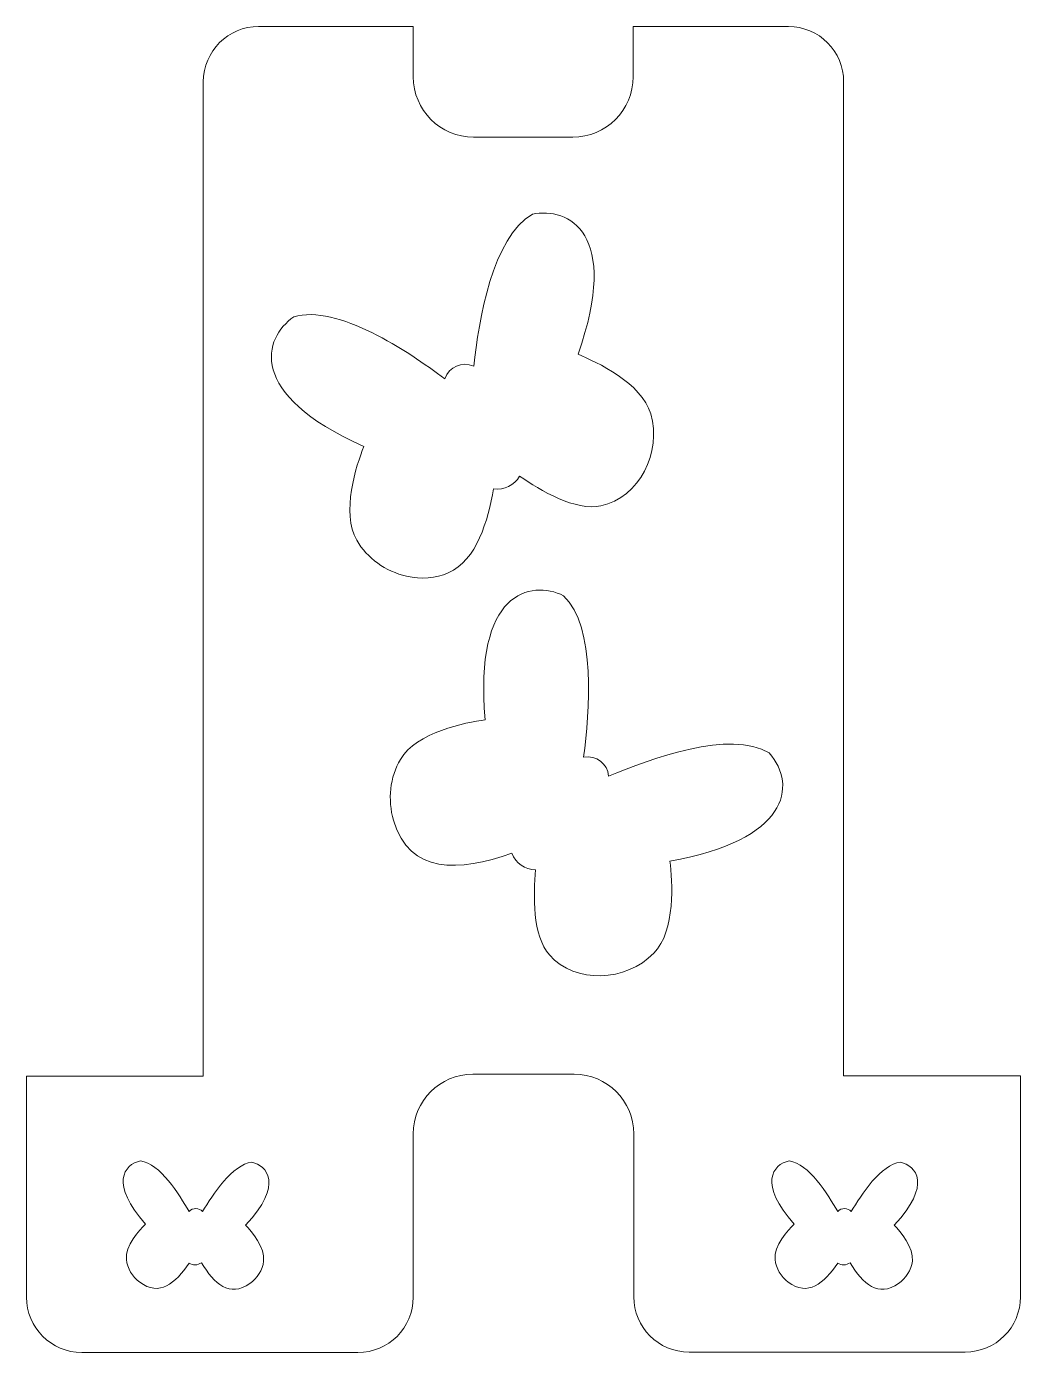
# Model space of a CAD drawing. Header units: inches. Extents: x 103 to 799, y 69 to 720.
# Drawn here: x 102.6 to 357.8, y 96.2 to 436.4 of the extents above; entities that cross this region are included whole.
import ezdxf

# ---------------------------------------------------------------- set-up
doc = ezdxf.new("R2010")
doc.units = ezdxf.units.IN
doc.header["$MEASUREMENT"] = 0
doc.layers.add('_U+0421_U+043B_U+043E_U+0439 1', color=7, linetype='Continuous')

# ---------------------------------------------------------------- blocks, each defined once
blk = doc.blocks.new('block 2')
at = {"layer": '_U+0421_U+043B_U+043E_U+0439 1', "color": 1, "lineweight": 9, "true_color": 0xff0000}
for points, knots in [([(312.44, 167.23), (312.44, 167.23), (312.44, 422.23), (312.44, 422.23), (312.44, 430.03), (306.14, 436.43), (298.24, 436.43), (281.22, 436.43), (275.58, 436.43), (258.4, 436.43), (258.4, 436.43), (258.4, 423.53), (258.4, 423.53), (258.4, 414.97), (251.46, 408.03), (242.9, 408.03), (242.9, 408.03), (217.44, 408.03), (217.44, 408.03), (208.88, 408.03), (201.94, 414.97), (201.94, 423.53), (201.94, 423.53), (201.94, 436.43), (201.94, 436.43), (201.94, 436.43), (162.24, 436.43), (162.24, 436.43), (154.44, 436.43), (148.04, 430.13), (148.04, 422.23), (148.04, 422.23), (148.04, 167.13), (148.04, 167.13), (148.04, 167.13), (102.64, 167.13), (102.64, 167.13), (102.64, 167.13), (102.64, 110.43), (102.64, 110.43), (102.64, 102.63), (108.94, 96.23), (116.84, 96.23), (116.84, 96.23), (187.74, 96.23), (187.74, 96.23), (195.54, 96.23), (201.94, 102.53), (201.94, 110.43), (201.94, 110.43), (201.94, 152.34), (201.94, 152.34), (201.94, 160.78), (208.78, 167.63), (217.22, 167.63), (217.22, 167.63), (243.26, 167.63), (243.26, 167.63), (251.7, 167.63), (258.54, 160.78), (258.54, 152.34), (258.54, 152.34), (258.54, 110.53), (258.54, 110.53), (258.54, 102.73), (264.84, 96.33), (272.74, 96.33), (272.74, 96.33), (343.64, 96.33), (343.64, 96.33), (351.44, 96.33), (357.84, 102.63), (357.84, 110.53), (357.84, 110.53), (357.84, 167.23), (357.84, 167.23), (357.84, 167.23), (312.44, 167.23), (312.44, 167.23), (312.44, 167.23), (312.44, 167.23), (312.44, 167.23)], [0, 0, 0, 0, 1, 1, 1, 2, 2, 2, 3, 3, 3, 4, 4, 4, 5, 5, 5, 6, 6, 6, 7, 7, 7, 8, 8, 8, 9, 9, 9, 10, 10, 10, 11, 11, 11, 12, 12, 12, 13, 13, 13, 14, 14, 14, 15, 15, 15, 16, 16, 16, 17, 17, 17, 18, 18, 18, 19, 19, 19, 20, 20, 20, 21, 21, 21, 22, 22, 22, 23, 23, 23, 24, 24, 24, 25, 25, 25, 26, 26, 26, 27, 27, 27, 27]), ([(187.43, 304.61), (183.32, 311.68), (187.35, 323.86), (189.22, 328.65), (158.97, 342.25), (163.5, 356.56), (171.26, 361.92), (182.42, 365.33), (200.59, 353.07), (210.02, 346.07), (211.13, 349.18), (214.51, 350.57), (217.45, 349.28), (218.77, 360.92), (222.27, 382.47), (232.51, 388.26), (241.79, 390.21), (255.22, 383.54), (244.25, 352.32), (249.01, 350.37), (260.62, 344.91), (262.91, 337.06), (265.78, 327.24), (259.99, 315.55), (250.12, 313.44), (243.63, 312.05), (234.61, 317.34), (229.24, 321.09), (227.9, 318.67), (225.24, 317.4), (222.57, 317.83), (221.1, 309.72), (218.31, 299.48), (210.89, 296.25), (207.7, 294.85), (204, 294.55), (200.21, 295.4), (194.85, 296.61), (190.08, 300.05), (187.43, 304.61)], [0, 0, 0, 0, 1, 1, 1, 2, 2, 2, 3, 3, 3, 4, 4, 4, 5, 5, 5, 6, 6, 6, 7, 7, 7, 8, 8, 8, 9, 9, 9, 10, 10, 10, 11, 11, 11, 12, 12, 12, 13, 13, 13, 13]), ([(267.82, 222.3), (268.46, 217.21), (269.38, 204.46), (263.67, 198.64), (256.57, 191.39), (243.58, 190.66), (236.91, 198.23), (232.54, 203.18), (232.73, 213.6), (233.36, 220.1), (230.61, 220.08), (228.21, 221.78), (227.27, 224.3), (213.6, 219.58), (201.06, 218.77), (196.87, 232.79), (195.31, 238.03), (195.97, 243.86), (198.64, 248.38), (202.77, 255.41), (215.32, 257.84), (220.4, 258.55), (217.45, 291.49), (232.1, 294.52), (240.53, 290.4), (248.94, 282.37), (247.15, 260.53), (245.68, 248.99), (248.93, 249.54), (251.79, 247.29), (252.1, 244.1), (262.93, 248.67), (283.3, 256.11), (293.32, 250.04), (300.69, 241.62), (298.13, 227.63), (267.82, 222.3)], [0, 0, 0, 0, 1, 1, 1, 2, 2, 2, 3, 3, 3, 4, 4, 4, 5, 5, 5, 6, 6, 6, 7, 7, 7, 8, 8, 8, 9, 9, 9, 10, 10, 10, 11, 11, 11, 12, 12, 12, 12]), ([(163.53, 119.66), (163.23, 117.41), (161.9, 115.27), (159.98, 113.91), (154.81, 110.26), (150.84, 113.82), (147.55, 119.26), (146.61, 118.55), (145.34, 118.51), (144.37, 119.14), (140.86, 113.99), (136.77, 110.48), (131.7, 114.25), (129.81, 115.66), (128.54, 117.84), (128.29, 120.09), (127.91, 123.57), (131.61, 127.64), (133.18, 129.19), (124.08, 139.37), (127.55, 144.54), (131.93, 145.36), (136.91, 144.75), (141.9, 136.77), (144.37, 132.4), (145.35, 133.42), (146.91, 133.39), (147.84, 132.36), (150.4, 136.72), (155.51, 144.53), (160.53, 145.02), (164.28, 144.22), (168.82, 139.44), (158.88, 128.89), (160.4, 127.3), (164, 123.13), (163.53, 119.66)], [0, 0, 0, 0, 1, 1, 1, 2, 2, 2, 3, 3, 3, 4, 4, 4, 5, 5, 5, 6, 6, 6, 7, 7, 7, 8, 8, 8, 9, 9, 9, 10, 10, 10, 11, 11, 11, 12, 12, 12, 12]), ([(330.07, 119.66), (329.76, 117.41), (328.43, 115.27), (326.51, 113.91), (321.34, 110.26), (317.37, 113.83), (314.08, 119.26), (313.14, 118.55), (311.87, 118.51), (310.9, 119.14), (307.39, 113.97), (303.27, 110.5), (298.23, 114.25), (296.34, 115.66), (295.07, 117.84), (294.82, 120.09), (294.44, 123.57), (298.15, 127.64), (299.72, 129.19), (290.6, 139.38), (294.09, 144.54), (298.47, 145.36), (303.44, 144.75), (308.42, 136.79), (310.9, 132.4), (311.88, 133.43), (313.45, 133.38), (314.37, 132.36), (316.93, 136.72), (322.04, 144.53), (327.07, 145.02), (330.99, 144.18), (335.2, 139.28), (325.41, 128.89), (326.94, 127.3), (330.53, 123.13), (330.07, 119.66)], [0, 0, 0, 0, 1, 1, 1, 2, 2, 2, 3, 3, 3, 4, 4, 4, 5, 5, 5, 6, 6, 6, 7, 7, 7, 8, 8, 8, 9, 9, 9, 10, 10, 10, 11, 11, 11, 12, 12, 12, 12])]:
    blk.add_open_spline(points, degree=3, knots=knots, dxfattribs=at)

msp = doc.modelspace()

# ---------------------------------------------------------------- block references
at = {"layer": '_U+0421_U+043B_U+043E_U+0439 1'}
msp.add_blockref('block 2', (0, 0), dxfattribs=at)

doc.saveas('drawing.dxf')
